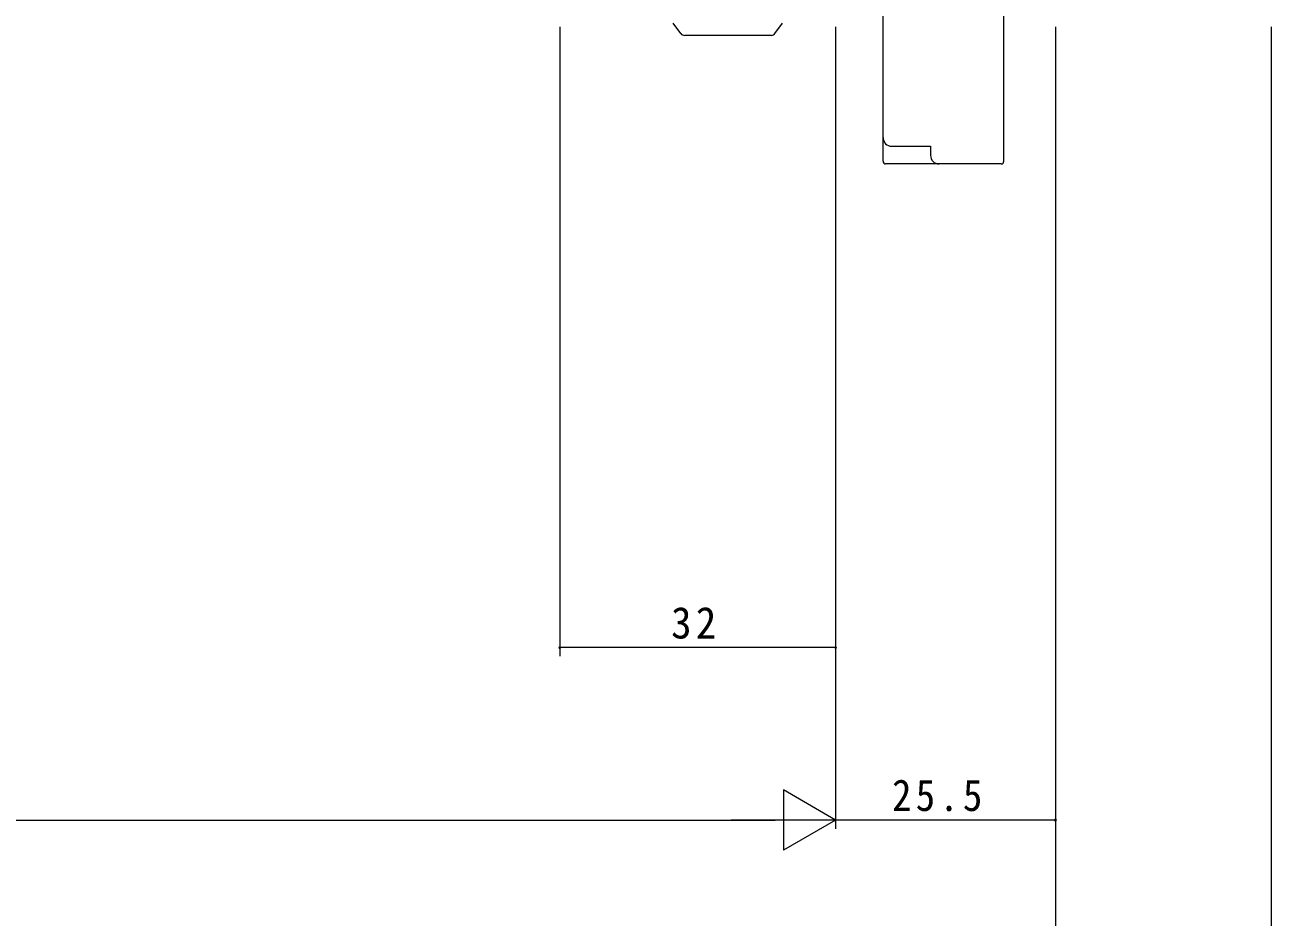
# Model space of a CAD drawing. Units: millimetres on the paper. Extents: x -420 to 373, y -297 to 267.
# Drawn here: x 137.8 to 282.3, y -202.1 to -98.6 of the extents above; entities that cross this region are included whole.
import ezdxf

# ---------------------------------------------------------------- set-up
doc = ezdxf.new("R2010")
doc.units = ezdxf.units.MM
doc.layers.add('0-6_YKK_13', color=4, linetype='Continuous', lineweight=9)
doc.layers.add('0-7_YKK_D', color=6, linetype='Continuous', lineweight=9)
doc.styles.add('ＭＳ ゴシック', font='')
doc.styles.get('ＭＳ ゴシック').set_extended_font_data('MS Gothic')

msp = doc.modelspace()

# ---------------------------------------------------------------- linework, layer by layer
at = {"layer": '0-6_YKK_13'}
for p, q in [((237.3, -111.702), (237.3, -81.752)), ((251.3, -114.452), (251.3, -94.166)), ((213.85, -99.644), (212.972, -98.423)), ((224.751, -99.644), (225.628, -98.423)), ((224.345, -99.852), (214.256, -99.852)), ((237.3, -114.452), (237.3, -111.702)), ((243.8, -114.752), (237.6, -114.752)), ((251, -114.752), (243.8, -114.752))]:
    msp.add_line(p, q, dxfattribs=at)
msp.add_lwpolyline([(238.3, -112.702), (242.8, -112.702), (242.8, -113.752)], dxfattribs=at)
for centre, radius, start, end in [((214.256, -99.352), 0.5, 215.71893, 270), ((224.345, -99.352), 0.5, 270, 324.28105), ((238.3, -111.702), 1, 180, 270), ((243.8, -113.752), 1, 180, 270), ((237.6, -114.452), 0.3, 180, 270), ((251, -114.452), 0.3, 270, 0)]:
    msp.add_arc(centre, radius, start, end, dxfattribs=at)
at = {"layer": '0-7_YKK_D'}
for p, q in [((199.8, -98.852), (199.8, -171.849)), ((231.8, -98.852), (231.8, -171.849)), ((231.8, -98.852), (231.8, -191.849)), ((231.8, -98.852), (231.8, -191.849)), ((257.3, -98.852), (257.3, -211.6)), ((257.3, -98.852), (257.3, -211.6)), ((257.3, -98.852), (257.3, -191.849)), ((282.3, -98.852), (282.3, -211.6)), ((231.8, -170.849), (199.8, -170.849)), ((231.8, -190.849), (225.738, -187.349)), ((225.738, -187.349), (225.738, -194.349)), ((-10.2, -190.849), (224.8, -190.849)), ((231.8, -190.849), (219.676, -190.849)), ((231.8, -190.849), (225.738, -194.349)), ((257.3, -190.849), (231.8, -190.849))]:
    msp.add_line(p, q, dxfattribs=at)
for centre, start, end in [((199.8, -170.849), 0, 180), ((199.8, -170.849), 180, 0), ((231.8, -170.849), 0, 180), ((231.8, -170.849), 180, 0), ((257.3, -190.849), 0, 180), ((257.3, -190.849), 180, 0)]:
    msp.add_arc(centre, 0.106, start, end, dxfattribs=at)

# ---------------------------------------------------------------- texts
at = {"layer": '0-7_YKK_D', "color": 3, "char_height": 3.666, "attachment_point": 7, "style": 'ＭＳ ゴシック'}
for s, insert in [('\\T1.21;\\W0.95;32', (212.718, -169.849)), ('\\T1.22;\\W0.9;25.5', (238.349, -189.849))]:
    msp.add_mtext(s, dxfattribs=dict(at, insert=insert))

doc.saveas('drawing.dxf')
